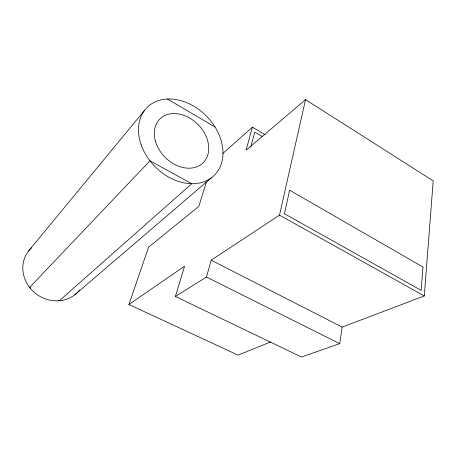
<?xml version="1.0" encoding="UTF-8"?>
<svg xmlns="http://www.w3.org/2000/svg" width="456" height="456" viewBox="0 0 456 456"><rect width="100%" height="100%" fill="white"/><g stroke="black" fill="none" stroke-linecap="round" stroke-linejoin="round"><path stroke-width="0.68" d="M342.171 327.094L339.726 343.63L301.502 357.031L175.406 296.457L206.477 277.014L211.185 260.182L342.171 327.094L424.285 295.95L433.2 180.872L305.52 99.636L246.069 150.263L252.436 127.133L265.267 134.833M211.185 260.182L279.505 215.152L305.52 99.636M250.823 146.781L254.818 132.058L262.143 136.441M175.406 296.457L184.577 266.179L128.928 304.505L238.06 355.133L270.807 341.869M206.357 181.938L198.879 206.311L148.559 247.186L128.928 304.505M28.54 251.034L144.712 110.152M222.767 153.547L252.436 127.133M74.562 294.986L211.396 177.8M30.911 287.998L29.617 287.422L149.939 160.808L191.748 183.728L59.326 300.76L58.037 300.179M206.477 277.014L339.726 343.63M279.505 215.152L424.285 295.95M167.38 99.009L215.067 127.042M79.543 290.039A32.108 29.366 35.2 0 1 34.132 292.233A32.108 29.366 35.2 0 1 31.538 247.773M423.003 267.056L421.122 290.358L284.436 213.739L289.634 190.192L423.003 267.056M141.121 144.66A47.755 36.058 45.3 0 0 213.26 176.284A47.755 36.058 45.3 0 0 187.798 103.107A47.755 36.058 45.3 0 0 141.121 144.66M155.536 141.542A30.791 23.239 45.4 0 0 201.546 164.194A30.791 23.239 45.4 0 0 187.507 116.884A30.791 23.239 45.4 0 0 155.536 141.542"/></g></svg>
